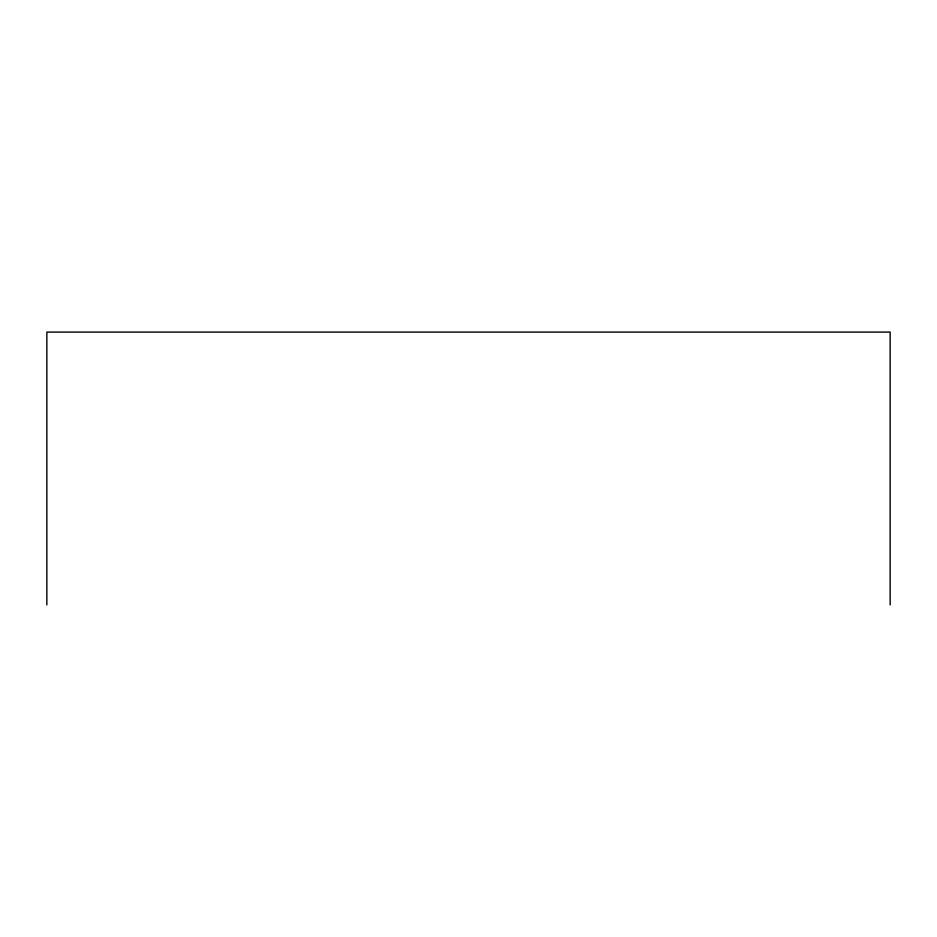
<?xml version="1.0" encoding="UTF-8"?>
<svg xmlns="http://www.w3.org/2000/svg" width="937" height="937" viewBox="0 0 937 937"><rect width="100%" height="100%" fill="white"/><g stroke="black" fill="none" stroke-linecap="round" stroke-linejoin="round"><path stroke-width="1.41" d="M890.15 604.915L890.15 332.085L46.85 332.085L46.85 604.915"/></g></svg>
